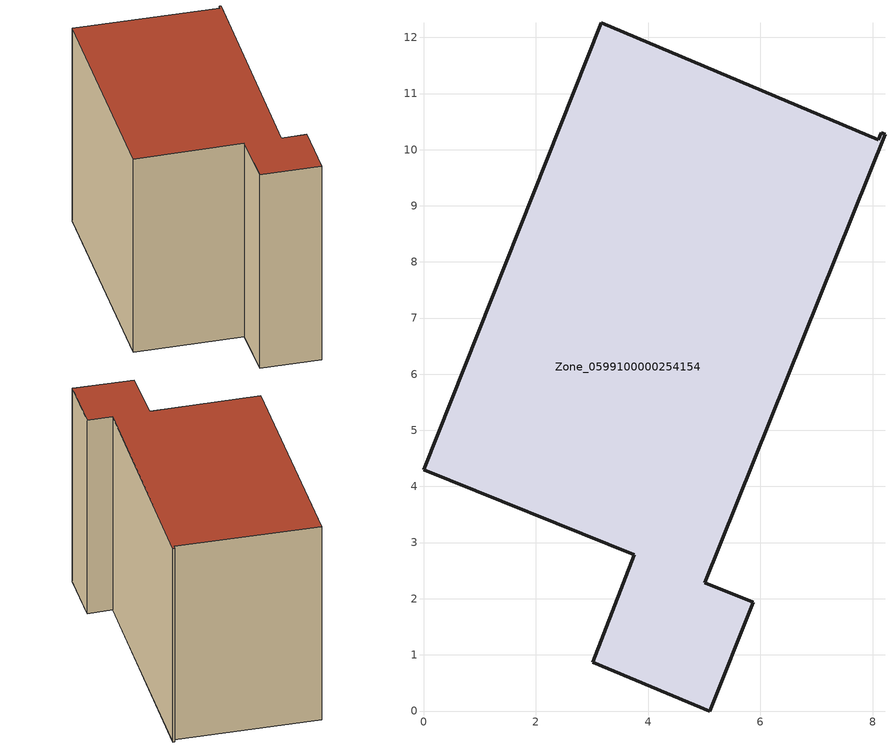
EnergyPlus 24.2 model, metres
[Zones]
Zone_0599100000254154
 floor ground (C_G): 8.22,10.27 5.01,2.28 5.87,1.93 5.1,0 3.02,0.87 3.76,2.79 0,4.3 3.16,12.26 8.1,10.18 8.15,10.3 z0
 wall outside (C_F): 8.1,10.18 3.16,12.26 0,4.3 3.76,2.79 3.02,0.87 5.1,0 5.87,1.93 5.01,2.28 8.22,10.27 8.15,10.3 8.1,10.18 z0:8.24
 roof outside (C_R): 5.01,2.28 8.22,10.27 8.15,10.3 8.1,10.18 3.16,12.26 0,4.3 3.76,2.79 3.02,0.87 5.1,0 5.87,1.93 z8.24
[BUILDING]
Pand.0599100000254154: North Axis=0; Terrain=City; Loads Convergence Tolerance Value=0.04; Temperature Convergence Tolerance Value=0.4; Solar Distribution=FullExterior; Maximum Number of Warmup Days=25; Minimum Number of Warmup Days=1
[Site:Location]
Rotterdam.The.Hague.AP_ZH_NLD Design_Conditions: Latitude=51.96; Longitude=4.45; Time Zone=1; Elevation=-4.5
[SITE:GROUNDTEMPERATURE:BUILDINGSURFACE]
18, 18, 18, 18, 18, 18, 18, 18, 18, 18, 18, 18
[MATERIAL] Thermal Absorptance=0.9; Solar Absorptance=0.7; Visible Absorptance=0.7
Name | Roughness | Thickness | Conductivity | Density | Specific Heat
G.TI.1975-1991 | MediumSmooth | 0.15 | 0.288461 | 540 | 1210
F.TI.1975-1991 | Rough | 0.3 | 0.230769 | 1920 | 840
R.TI.1975-1991 | MediumRough | 0.2 | 0.153846 | 1500 | 1000
[CONSTRUCTION]
C_G: G.TI.1975-1991
C_F: F.TI.1975-1991
C_R: R.TI.1975-1991
[ZONE]
Zone_0599100000254154: Type=1; Multiplier=1; Ceiling Height=Autocalculate; Volume=Autocalculate; Floor Area=autocalculate; Part of Total Floor Area=Yes
[ZONEINFILTRATION:DESIGNFLOWRATE]
Infil_Zone_0599100000254154: Zone or ZoneList or Space or SpaceList=Zone_0599100000254154; Schedule=AlwaysOn; Design Flow Rate Calculation Method=Flow/Area; Flow Rate per Floor Area=0.003; Constant Term Coefficient=1; Temperature Term Coefficient=0; Velocity Term Coefficient=0; Velocity Squared Term Coefficient=0
[HVACTEMPLATE:ZONE:IDEALLOADSAIRSYSTEM]
Zone_0599100000254154: Maximum Heating Supply Air Temperature=50; Minimum Cooling Supply Air Temperature=13; Maximum Heating Supply Air Humidity Ratio=0.0156; Minimum Cooling Supply Air Humidity Ratio=0.0077; Heating Limit=NoLimit; Cooling Limit=NoLimit; Dehumidification Control Type=ConstantSensibleHeatRatio; Cooling Sensible Heat Ratio=0.7; Dehumidification Setpoint=60; Humidification Control Type=None; Humidification Setpoint=30; Outdoor Air Method=None; Outdoor Air Flow Rate per Person=0.00944; Outdoor Air Flow Rate per Zone Floor Area=0; Outdoor Air Flow Rate per Zone=0; Demand Controlled Ventilation Type=None; Outdoor Air Economizer Type=NoEconomizer; Heat Recovery Type=None; Sensible Heat Recovery Effectiveness=0.7; Latent Heat Recovery Effectiveness=0.65
[ZONECONTROL:THERMOSTAT]
ThermostatControl_Zone_0599100000254154: Zone or ZoneList=Zone_0599100000254154; Control Type Schedule=DualSetpointControlType; Control 1=Thermostat_Zone_0599100000254154; Temperature Difference Between Cutout And Setpoint=0
[THERMOSTATSETPOINT:DUALSETPOINT]
Thermostat_Zone_0599100000254154: Heating Setpoint Temperature Schedule=HeatingSetpoint_Zone_0599100000254154; Cooling Setpoint Temperature Schedule=CoolingSetpoint_Zone_0599100000254154
[SCHEDULE:COMPACT]
HeatingSetpoint_Zone_0599100000254154: Through: 12/31, For: AllDays, Until: 24:00, 21
CoolingSetpoint_Zone_0599100000254154: Through: 12/31, For: AllDays, Until: 24:00, 24
DualSetpointControlType: Through: 12/31, For: AllDays, Until: 24:00, 4
AlwaysOn: Through: 12/31, For: AllDays, Until: 24:00, 1
